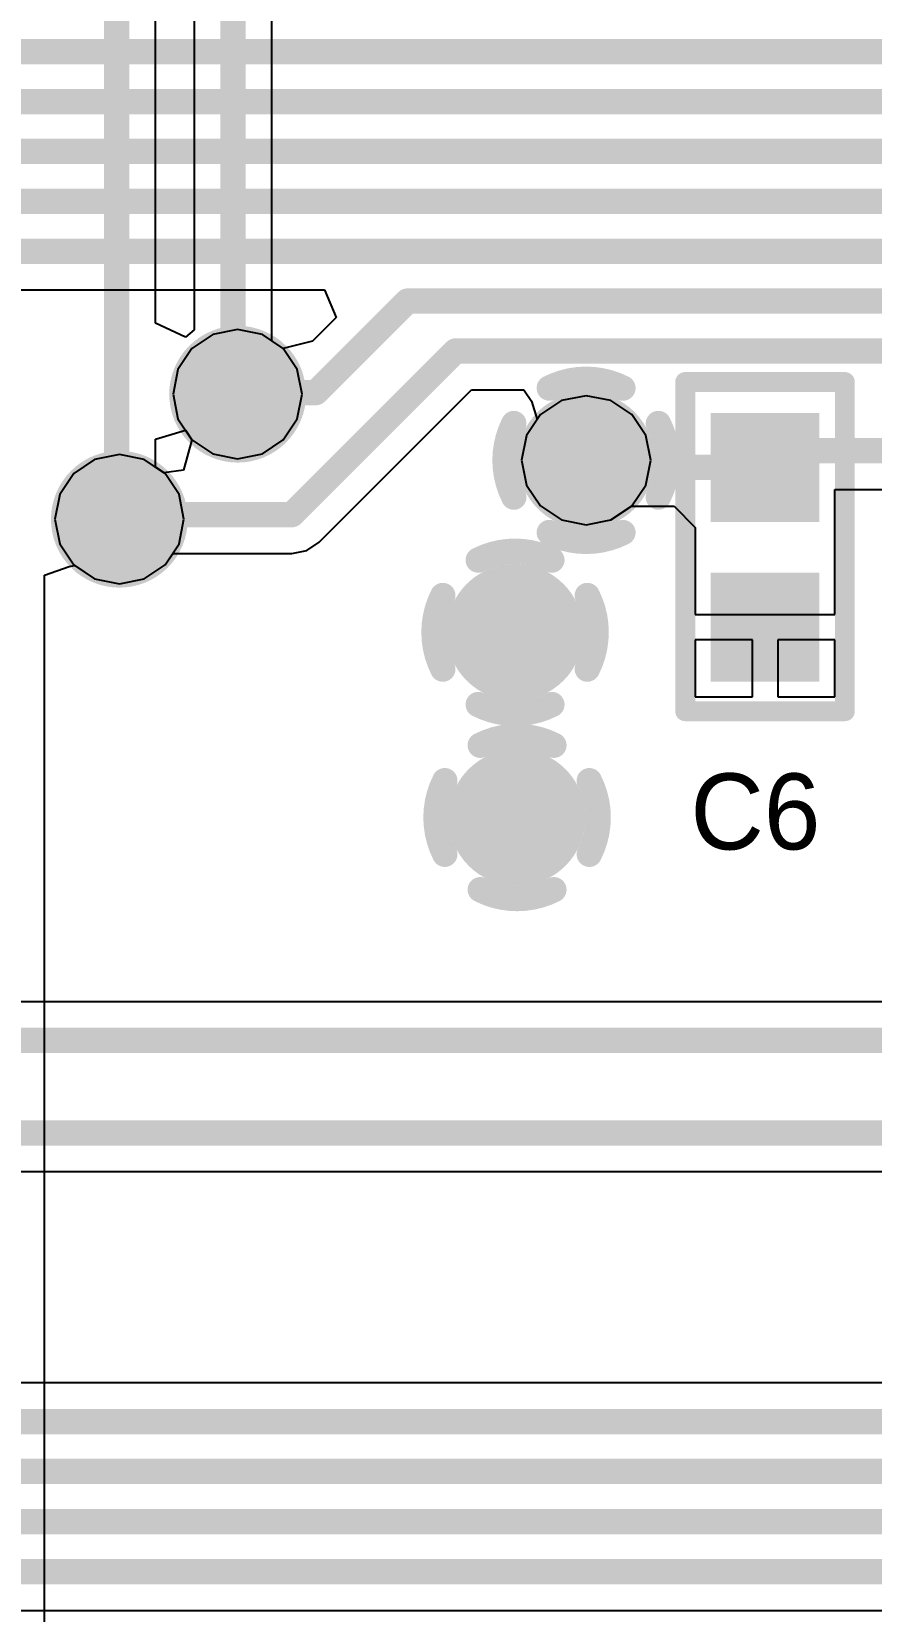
# Model space of a CAD drawing. Header units: millimetres. Extents: x 6.83 to 16.18, y 4.59 to 12.3.
# Drawn here: x 13.03 to 13.362, y 6.031 to 6.655 of the extents above; entities that cross this region are included whole.
import ezdxf

# ---------------------------------------------------------------- set-up
doc = ezdxf.new("R2010")
doc.units = ezdxf.units.MM
doc.header["$MEASUREMENT"] = 0
for name, color, linetype in [('BottomLayer', 5, 'Continuous'), ('BottomSolder', 6, 'Continuous'), ('InternalPlane1', 76, 'Continuous'), ('InternalPlane2', 16, 'Continuous'), ('MultiLayer', 9, 'Continuous'), ('TopLayer', 1, 'Continuous'), ('TopOverlay', 2, 'Continuous'), ('TopPaste', 8, 'Continuous'), ('TopSolder', 216, 'Continuous'), ('ViaHoleLayer', 16, 'Continuous')]:
    doc.layers.add(name, color=color, linetype=linetype)

# ---------------------------------------------------------------- blocks, each defined once
blk = doc.blocks.new('0603_120')
at = {"layer": 'TopLayer'}
for points in [[(0.02175, -0.04726), (0.02175, -0.01226), (-0.01325, -0.04726), (-0.01325, -0.01226)], [(0.02175, -0.11026), (0.02175, -0.07526), (-0.01325, -0.11026), (-0.01325, -0.07526)]]:
    blk.add_solid(points, dxfattribs=at)
at = {"layer": 'TopOverlay', "const_width": 0.00787}
for points in [[(-0.02724, -0.12598), (-0.02724, 0.00394)], [(-0.02724, 0.00394), (0.03575, 0.00394)], [(0.03575, -0.12598), (0.03575, 0.00394)], [(-0.02724, -0.12598), (0.03575, -0.12598)]]:
    blk.add_lwpolyline(points, dxfattribs=at)
at = {"layer": 'TopOverlay', "const_width": 0.00394}
for points in [[(-0.02921, 0.00394, 1), (-0.02528, 0.00394, 1)], [(-0.02921, 0.00394, 1), (-0.02528, 0.00394, 1)], [(0.03378, 0.00394, 1), (0.03772, 0.00394, 1)], [(0.03378, 0.00394, 1), (0.03772, 0.00394, 1)], [(-0.02921, -0.12598, 1), (-0.02528, -0.12598, 1)], [(-0.02921, -0.12598, 1), (-0.02528, -0.12598, 1)], [(0.03378, -0.12598, 1), (0.03772, -0.12598, 1)], [(0.03378, -0.12598, 1), (0.03772, -0.12598, 1)]]:
    blk.add_lwpolyline(points, format="xyb", close=True, dxfattribs=at)
at = {"layer": 'TopPaste'}
for points in [[(0.02175, -0.04726), (0.02175, -0.01226), (-0.01325, -0.04726), (-0.01325, -0.01226)], [(0.02175, -0.11026), (0.02175, -0.07526), (-0.01325, -0.11026), (-0.01325, -0.07526)]]:
    blk.add_solid(points, dxfattribs=at)
at = {"layer": 'TopSolder'}
for points in [[(0.02575, -0.05126), (0.02575, -0.00826), (-0.01725, -0.05126), (-0.01725, -0.00826)], [(0.02575, -0.11426), (0.02575, -0.07126), (-0.01725, -0.11426), (-0.01725, -0.07126)]]:
    blk.add_solid(points, dxfattribs=at)

msp = doc.modelspace()

# ---------------------------------------------------------------- linework, layer by layer
at = {"layer": 'BottomLayer'}
for p, q in [((13.07908, 6.5395), (13.07908, 8.88087)), ((13.09438, 8.7329), (13.09438, 6.53683)), ((13.12497, 6.53247), (13.12497, 8.72657)), ((13.09089, 6.53394), (13.07908, 6.5395)), ((13.09438, 6.53683), (13.09089, 6.53394)), ((13.12952, 6.52944), (13.12497, 6.53247)), ((13.13504, 6.52117), (13.12952, 6.52944)), ((13.13698, 6.51141), (13.13504, 6.52117)), ((13.13504, 6.50166), (13.13698, 6.51141)), ((13.24899, 6.5108), (13.23924, 6.50886)), ((13.25875, 6.50886), (13.24899, 6.5108)), ((13.23924, 6.50886), (13.23097, 6.50333)), ((13.26702, 6.50333), (13.25875, 6.50886)), ((13.12952, 6.49339), (13.13504, 6.50166)), ((13.23097, 6.50333), (13.22544, 6.49506)), ((13.27254, 6.49506), (13.26702, 6.50333)), ((13.07908, 6.49366), (13.09089, 6.49725)), ((13.07908, 6.48259), (13.07908, 6.49366)), ((13.09089, 6.49725), (13.09347, 6.49339)), ((13.09347, 6.49339), (13.10174, 6.48786)), ((13.12125, 6.48786), (13.12952, 6.49339)), ((13.22544, 6.49506), (13.2235, 6.48531)), ((13.27448, 6.48531), (13.27254, 6.49506)), ((13.10174, 6.48786), (13.11149, 6.48592)), ((13.11149, 6.48592), (13.12125, 6.48786)), ((13.2235, 6.48531), (13.22544, 6.47556)), ((13.27254, 6.47556), (13.27448, 6.48531)), ((13.08284, 6.48007), (13.07908, 6.48259)), ((13.08837, 6.4718), (13.08284, 6.48007)), ((13.22544, 6.47556), (13.23097, 6.46729)), ((13.26702, 6.46729), (13.27254, 6.47556)), ((13.09031, 6.46205), (13.08837, 6.4718)), ((13.23097, 6.46729), (13.23924, 6.46176)), ((13.25875, 6.46176), (13.26702, 6.46729)), ((13.08837, 6.4523), (13.09031, 6.46205)), ((13.23924, 6.46176), (13.24899, 6.45982)), ((13.24899, 6.45982), (13.25875, 6.46176)), ((13.08284, 6.44403), (13.08837, 6.4523)), ((13.03534, 6.43992), (13.04499, 6.44338)), ((13.04499, 6.44338), (13.04715, 6.44379)), ((13.04715, 6.44379), (13.05506, 6.4385)), ((13.07457, 6.4385), (13.08284, 6.44403)), ((13.03534, 6.02619), (13.03534, 6.43992)), ((13.05506, 6.4385), (13.06482, 6.43656)), ((13.06482, 6.43656), (13.07457, 6.4385))]:
    msp.add_line(p, q, dxfattribs=at)
at = {"layer": 'BottomLayer', "const_width": 0.01}
for points in [[(13.06378, 6.46029), (13.06378, 8.88665)], [(13.10967, 6.5113), (13.10967, 8.7329)]]:
    msp.add_lwpolyline(points, dxfattribs=at)
at = {"layer": 'BottomLayer'}
for points, const_width in [([(13.10399, 6.51141, 1), (13.11899, 6.51141, 1)], 0.015), ([(13.10717, 6.5113, 1), (13.11217, 6.5113, 1)], 0.005), ([(13.24149, 6.48531, 1), (13.25649, 6.48531, 1)], 0.015), ([(13.05732, 6.46205, 1), (13.07232, 6.46205, 1)], 0.015), ([(13.06128, 6.46029, 1), (13.06628, 6.46029, 1)], 0.005), ([(13.21346, 6.41742, 1), (13.22846, 6.41742, 1)], 0.015), ([(13.21425, 6.34434, 1), (13.22925, 6.34434, 1)], 0.015)]:
    msp.add_lwpolyline(points, format="xyb", close=True, dxfattribs=dict(at, const_width=const_width))
at = {"layer": 'BottomSolder', "const_width": 0.019}
for points in [[(13.10199, 6.51141, 1), (13.12099, 6.51141, 1)], [(13.23949, 6.48531, 1), (13.25849, 6.48531, 1)], [(13.05532, 6.46205, 1), (13.07432, 6.46205, 1)], [(13.21146, 6.41742, 1), (13.23046, 6.41742, 1)], [(13.21225, 6.34434, 1), (13.23125, 6.34434, 1)]]:
    msp.add_lwpolyline(points, format="xyb", close=True, dxfattribs=at)
at = {"layer": 'InternalPlane1'}
for points, const_width in [([(13.09799, 6.51141, 1), (13.12499, 6.51141, 1)], 0.027), ([(13.23549, 6.48531, 1), (13.26249, 6.48531, 1)], 0.027), ([(13.05132, 6.46205, 1), (13.07832, 6.46205, 1)], 0.027), ([(13.20393, 6.44594, 1), (13.20893, 6.44594, 1)], 0.005), ([(13.23299, 6.44594, 1), (13.23799, 6.44594, 1)], 0.005), ([(13.18995, 6.43195, 1), (13.19495, 6.43195, 1)], 0.005), ([(13.24697, 6.43195, 1), (13.25197, 6.43195, 1)], 0.005), ([(13.18995, 6.4029, 1), (13.19495, 6.4029, 1)], 0.005), ([(13.24697, 6.4029, 1), (13.25197, 6.4029, 1)], 0.005), ([(13.20393, 6.38891, 1), (13.20893, 6.38891, 1)], 0.005), ([(13.23299, 6.38891, 1), (13.23799, 6.38891, 1)], 0.005), ([(13.20473, 6.37285, 1), (13.20973, 6.37285, 1)], 0.005), ([(13.23378, 6.37285, 1), (13.23878, 6.37285, 1)], 0.005), ([(13.19074, 6.35886, 1), (13.19574, 6.35886, 1)], 0.005), ([(13.24777, 6.35886, 1), (13.25277, 6.35886, 1)], 0.005), ([(13.19074, 6.32981, 1), (13.19574, 6.32981, 1)], 0.005), ([(13.24777, 6.32981, 1), (13.25277, 6.32981, 1)], 0.005), ([(13.20473, 6.31582, 1), (13.20973, 6.31582, 1)], 0.005), ([(13.23378, 6.31582, 1), (13.23878, 6.31582, 1)], 0.005)]:
    msp.add_lwpolyline(points, format="xyb", close=True, dxfattribs=dict(at, const_width=const_width))
at = {"layer": 'InternalPlane1', "const_width": 0.01}
for points in [[(13.20643, 6.44594, -0.240079), (13.23549, 6.44594)], [(13.19245, 6.4029, -0.240079), (13.19245, 6.43195)], [(13.24947, 6.43195, -0.240079), (13.24947, 6.4029)], [(13.23549, 6.38891, -0.240079), (13.20643, 6.38891)], [(13.20723, 6.37285, -0.240079), (13.23628, 6.37285)], [(13.19324, 6.32981, -0.240079), (13.19324, 6.35886)], [(13.25027, 6.35886, -0.240079), (13.25027, 6.32981)], [(13.23628, 6.31582, -0.240079), (13.20723, 6.31582)]]:
    msp.add_lwpolyline(points, format="xyb", dxfattribs=at)
at = {"layer": 'InternalPlane2'}
for points, const_width in [([(13.09799, 6.51141, 1), (13.12499, 6.51141, 1)], 0.027), ([(13.23197, 6.51382, 1), (13.23697, 6.51382, 1)], 0.005), ([(13.26102, 6.51382, 1), (13.26602, 6.51382, 1)], 0.005), ([(13.21798, 6.49984, 1), (13.22298, 6.49984, 1)], 0.005), ([(13.27501, 6.49984, 1), (13.28001, 6.49984, 1)], 0.005), ([(13.05132, 6.46205, 1), (13.07832, 6.46205, 1)], 0.027), ([(13.21798, 6.47078, 1), (13.22298, 6.47078, 1)], 0.005), ([(13.27501, 6.47078, 1), (13.28001, 6.47078, 1)], 0.005), ([(13.23197, 6.4568, 1), (13.23697, 6.4568, 1)], 0.005), ([(13.26102, 6.4568, 1), (13.26602, 6.4568, 1)], 0.005), ([(13.20746, 6.41742, 1), (13.23446, 6.41742, 1)], 0.027), ([(13.20825, 6.34434, 1), (13.23525, 6.34434, 1)], 0.027)]:
    msp.add_lwpolyline(points, format="xyb", close=True, dxfattribs=dict(at, const_width=const_width))
at = {"layer": 'InternalPlane2', "const_width": 0.01}
for points in [[(13.23447, 6.51382, -0.240079), (13.26352, 6.51382)], [(13.22048, 6.47078, -0.240079), (13.22048, 6.49984)], [(13.27751, 6.49984, -0.240079), (13.27751, 6.47078)], [(13.26352, 6.4568, -0.240079), (13.23447, 6.4568)]]:
    msp.add_lwpolyline(points, format="xyb", dxfattribs=at)
at = {"layer": 'MultiLayer', "const_width": 0.015}
for points in [[(13.10399, 6.51141, 1), (13.11899, 6.51141, 1)], [(13.24149, 6.48531, 1), (13.25649, 6.48531, 1)], [(13.05732, 6.46205, 1), (13.07232, 6.46205, 1)], [(13.21346, 6.41742, 1), (13.22846, 6.41742, 1)], [(13.21425, 6.34434, 1), (13.22925, 6.34434, 1)]]:
    msp.add_lwpolyline(points, format="xyb", close=True, dxfattribs=at)
at = {"layer": 'TopLayer'}
for p, q in [((12.3627, 6.55255), (13.1458, 6.55255)), ((13.1458, 6.55255), (13.15032, 6.54164)), ((13.15032, 6.54164), (13.14105, 6.53237)), ((13.10174, 6.53496), (13.09347, 6.52944)), ((13.11149, 6.5369), (13.10174, 6.53496)), ((13.12125, 6.53496), (13.11149, 6.5369)), ((13.12952, 6.52944), (13.12125, 6.53496)), ((13.09347, 6.52944), (13.08794, 6.52117)), ((13.14105, 6.53237), (13.12952, 6.52944)), ((13.08794, 6.52117), (13.086, 6.51141)), ((13.086, 6.51141), (13.08794, 6.50166)), ((13.14371, 6.45306), (13.20383, 6.51318)), ((13.20383, 6.51318), (13.22445, 6.51318)), ((13.22445, 6.51318), (13.22744, 6.50866)), ((13.22744, 6.50866), (13.22966, 6.50137)), ((13.08794, 6.50166), (13.09347, 6.49339)), ((13.22966, 6.50137), (13.22544, 6.49506)), ((13.09347, 6.49339), (13.09009, 6.48144)), ((13.22544, 6.49506), (13.2235, 6.48531)), ((13.05506, 6.4856), (13.04679, 6.48007)), ((13.06482, 6.48754), (13.05506, 6.4856)), ((13.07457, 6.4856), (13.06482, 6.48754)), ((13.08241, 6.48037), (13.07457, 6.4856)), ((13.2235, 6.48531), (13.22544, 6.47556)), ((13.04679, 6.48007), (13.04127, 6.4718)), ((13.09009, 6.48144), (13.08241, 6.48037)), ((13.22544, 6.47556), (13.23097, 6.46729)), ((13.34709, 6.45881), (13.34709, 6.47381)), ((13.34709, 6.47381), (13.43594, 6.47381)), ((13.04127, 6.4718), (13.03933, 6.46205)), ((13.23097, 6.46729), (13.23924, 6.46176)), ((13.25875, 6.46176), (13.26689, 6.4672)), ((13.26689, 6.4672), (13.28374, 6.4672)), ((13.28374, 6.4672), (13.29209, 6.45885)), ((13.03933, 6.46205), (13.04127, 6.4523)), ((13.23924, 6.46176), (13.24899, 6.45982)), ((13.24899, 6.45982), (13.25875, 6.46176)), ((13.29209, 6.45885), (13.29209, 6.447)), ((13.34709, 6.45499), (13.34709, 6.45881)), ((13.34709, 6.44318), (13.34709, 6.45499)), ((13.04127, 6.4523), (13.04679, 6.44403)), ((13.08284, 6.44403), (13.08589, 6.44858)), ((13.08589, 6.44858), (13.1329, 6.44858)), ((13.1329, 6.44858), (13.13875, 6.44974)), ((13.13875, 6.44974), (13.14371, 6.45306)), ((13.04679, 6.44403), (13.05506, 6.4385)), ((13.07457, 6.4385), (13.08284, 6.44403)), ((13.29209, 6.447), (13.29209, 6.44318)), ((13.29209, 6.44318), (13.29209, 6.4245)), ((13.34709, 6.4245), (13.34709, 6.44318)), ((13.05506, 6.4385), (13.06482, 6.43656)), ((13.06482, 6.43656), (13.07457, 6.4385)), ((13.29209, 6.4245), (13.31959, 6.4245)), ((13.31959, 6.4245), (13.34709, 6.4245)), ((13.31459, 6.4145), (13.29209, 6.4145)), ((13.29209, 6.4145), (13.29209, 6.392)), ((13.31459, 6.392), (13.31459, 6.4145)), ((13.34709, 6.4145), (13.32459, 6.4145)), ((13.32459, 6.4145), (13.32459, 6.392)), ((13.34709, 6.392), (13.34709, 6.4145)), ((13.29209, 6.392), (13.31459, 6.392)), ((13.32459, 6.392), (13.34709, 6.392)), ((13.46009, 6.27161), (12.61834, 6.27161)), ((12.60651, 6.20454), (13.47393, 6.20454)), ((13.40725, 6.12115), (12.6222, 6.12115)), ((12.41728, 6.03132), (13.48344, 6.03132))]:
    msp.add_line(p, q, dxfattribs=at)
at = {"layer": 'TopLayer', "const_width": 0.01}
for points in [[(12.17457, 6.64659), (13.47011, 6.64659)], [(12.14646, 6.6269), (13.47011, 6.6269)], [(12.1227, 6.60722), (13.47011, 6.60722)], [(12.09405, 6.58753), (13.47011, 6.58753)], [(12.0672, 6.56785), (13.47011, 6.56785)], [(13.14234, 6.51203), (13.17847, 6.54816)], [(13.17847, 6.54816), (13.47011, 6.54816)], [(13.1329, 6.46387), (13.1975, 6.52848)], [(13.1975, 6.52848), (13.47011, 6.52848)], [(13.1133, 6.51203), (13.14234, 6.51203)], [(13.31959, 6.48911), (13.47011, 6.48911)], [(13.24525, 6.48249), (13.31959, 6.48249)], [(13.06394, 6.46387), (13.1329, 6.46387)], [(12.61201, 6.25632), (13.46642, 6.25632)], [(12.60651, 6.21983), (13.47499, 6.21983)], [(12.41588, 6.10586), (13.41358, 6.10586)], [(12.41391, 6.08626), (13.4296, 6.08626)], [(12.4156, 6.06635), (13.45955, 6.06635)], [(12.41728, 6.04661), (13.48344, 6.04661)]]:
    msp.add_lwpolyline(points, dxfattribs=at)
at = {"layer": 'TopLayer'}
for points, const_width in [([(13.17597, 6.54816, 1), (13.18097, 6.54816, 1)], 0.005), ([(13.17597, 6.54816, 1), (13.18097, 6.54816, 1)], 0.005), ([(13.195, 6.52848, 1), (13.2, 6.52848, 1)], 0.005), ([(13.195, 6.52848, 1), (13.2, 6.52848, 1)], 0.005), ([(13.10399, 6.51141, 1), (13.11899, 6.51141, 1)], 0.015), ([(13.1108, 6.51203, 1), (13.1158, 6.51203, 1)], 0.005), ([(13.13984, 6.51203, 1), (13.14484, 6.51203, 1)], 0.005), ([(13.13984, 6.51203, 1), (13.14484, 6.51203, 1)], 0.005), ([(13.24149, 6.48531, 1), (13.25649, 6.48531, 1)], 0.015), ([(13.31709, 6.48911, 1), (13.32209, 6.48911, 1)], 0.005), ([(13.24275, 6.48249, 1), (13.24775, 6.48249, 1)], 0.005), ([(13.31709, 6.48249, 1), (13.32209, 6.48249, 1)], 0.005), ([(13.05732, 6.46205, 1), (13.07232, 6.46205, 1)], 0.015), ([(13.06144, 6.46387, 1), (13.06644, 6.46387, 1)], 0.005), ([(13.1304, 6.46387, 1), (13.1354, 6.46387, 1)], 0.005), ([(13.1304, 6.46387, 1), (13.1354, 6.46387, 1)], 0.005), ([(13.21346, 6.41742, 1), (13.22846, 6.41742, 1)], 0.015), ([(13.21425, 6.34434, 1), (13.22925, 6.34434, 1)], 0.015)]:
    msp.add_lwpolyline(points, format="xyb", close=True, dxfattribs=dict(at, const_width=const_width))
at = {"layer": 'TopSolder', "const_width": 0.019}
for points in [[(13.10199, 6.51141, 1), (13.12099, 6.51141, 1)], [(13.23949, 6.48531, 1), (13.25849, 6.48531, 1)], [(13.05532, 6.46205, 1), (13.07432, 6.46205, 1)], [(13.21146, 6.41742, 1), (13.23046, 6.41742, 1)], [(13.21225, 6.34434, 1), (13.23125, 6.34434, 1)]]:
    msp.add_lwpolyline(points, format="xyb", close=True, dxfattribs=at)
at = {"layer": 'ViaHoleLayer', "const_width": 0.007}
for points in [[(13.10799, 6.51141, 1), (13.11499, 6.51141, 1)], [(13.24549, 6.48531, 1), (13.25249, 6.48531, 1)], [(13.06132, 6.46205, 1), (13.06832, 6.46205, 1)], [(13.21746, 6.41742, 1), (13.22446, 6.41742, 1)], [(13.21825, 6.34434, 1), (13.22525, 6.34434, 1)]]:
    msp.add_lwpolyline(points, format="xyb", close=True, dxfattribs=at)

# ---------------------------------------------------------------- block references
at = {"rotation": 360}
msp.add_blockref('0603_120', (13.31534, 6.51226), dxfattribs=at)

# ---------------------------------------------------------------- texts
at = {"layer": 'TopOverlay'}
msp.add_text('C6', height=0.03, dxfattribs=at).set_placement((13.29016, 6.33172))

doc.saveas('drawing.dxf')
